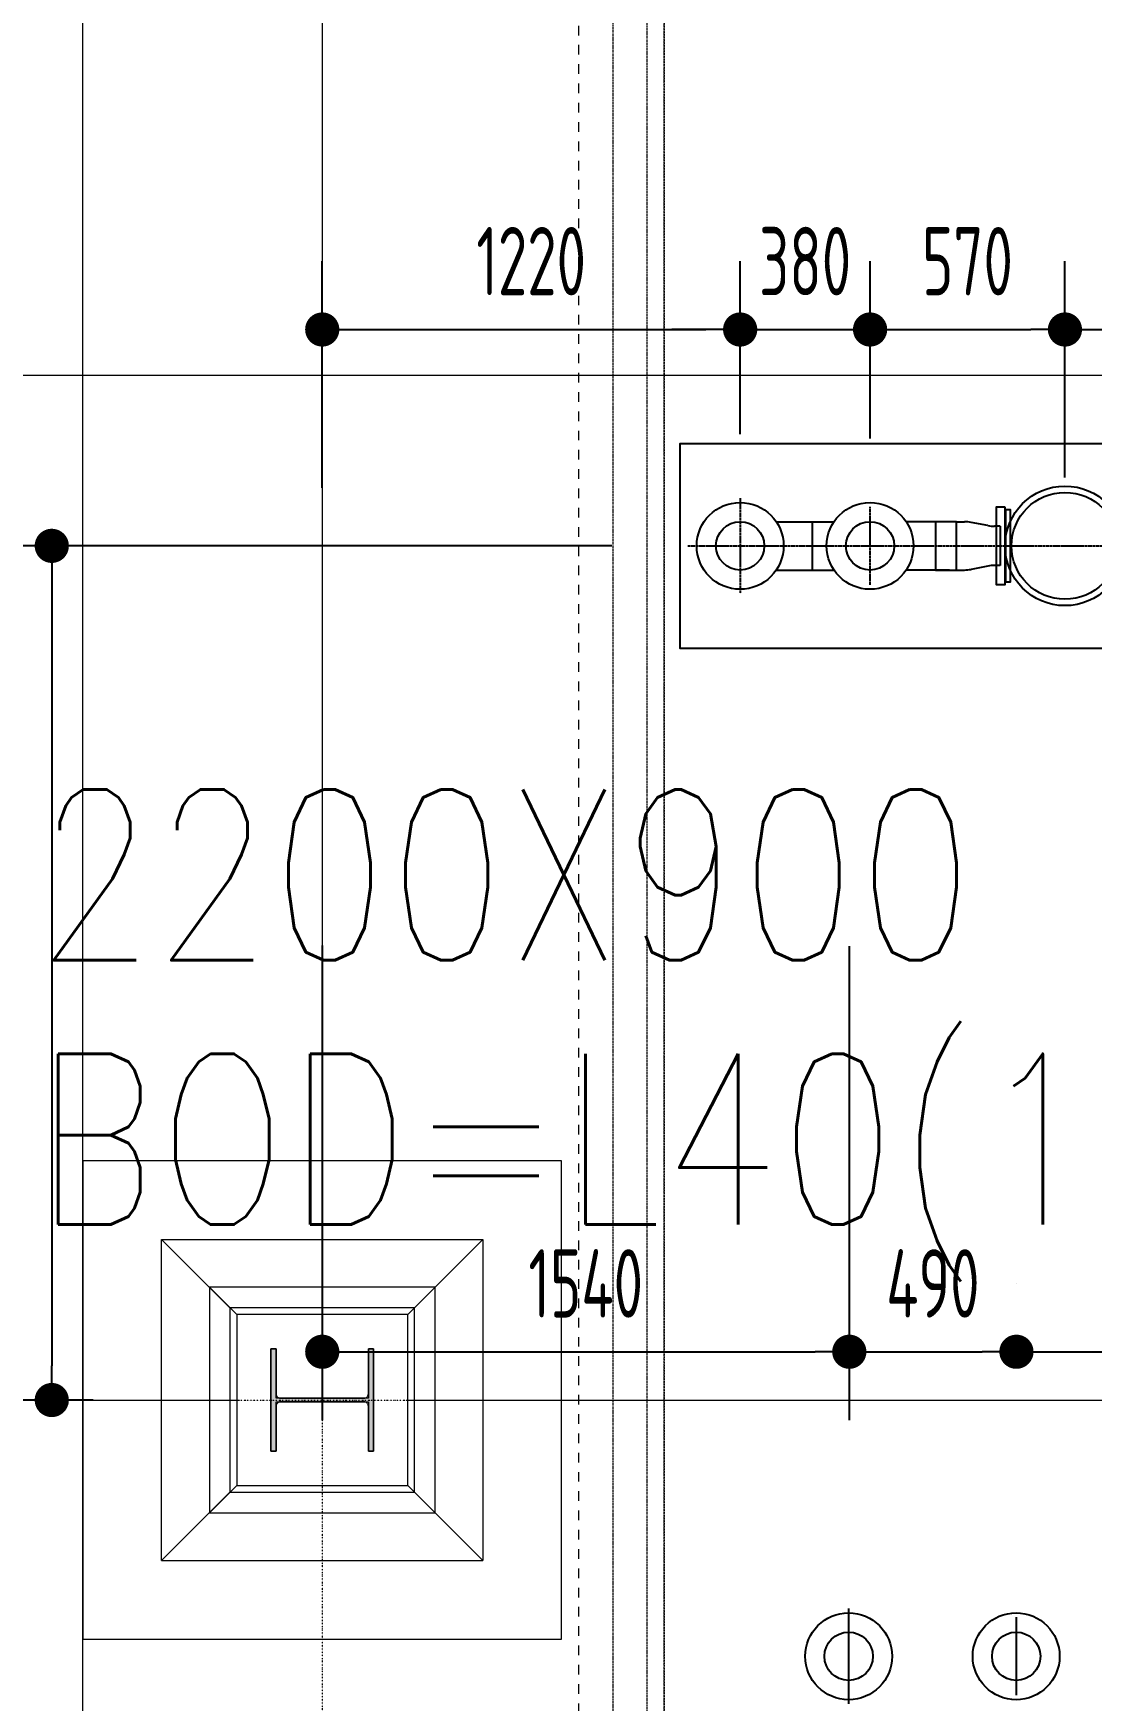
# Model space of a CAD drawing. Extents: x -32000 to 416743, y -254124 to 144214.
# Drawn here: x 251755 to 254850, y 74120 to 79000 of the extents above; entities that cross this region are included whole.
import ezdxf
from ezdxf.enums import TextEntityAlignment as Align

# ---------------------------------------------------------------- set-up
doc = ezdxf.new("R2010")
doc.units = 0
doc.header["$LTSCALE"] = 10
for name, pattern in [('H12PL4$0$JJP_三點線', [0.9, 0.3, -0.15, 0, -0.15, 0, -0.15, 0, -0.15]), ('H12PL4$0$TAI_虛線', [5.644, 2.822, -2.822]), ('XFM1Q40$0$CENTER2', [1.125, 0.75, -0.125, 0.125, -0.125]), ('XFM7P40ICA$0$H12PL4$0$DOTK1', [0.01, 0.005, -0.005]), ('XFM7P40ICA$0$H12PL4$0$JJP_三點線', [0.9, 0.3, -0.15, 0, -0.15, 0, -0.15, 0, -0.15]), ('XFM7P40ICA$0$H12PL4$0$JJP_虛線(退縮線、投影線、地下室範圍、非屬本工程、圖面分區)', [0.45, 0.3, -0.15])]:
    doc.linetypes.add(name, pattern=pattern)
for name, color, linetype in [('H12PL4$0$S-COL', 252, 'Continuous'), ('H12PL4$0$S-GRID', 252, 'Continuous'), ('H12PL4$0$S-SLAB-SHOW', 252, 'Continuous'), ('XFM1D40$0$M-CWTR-TEXT', 250, 'Continuous'), ('XFM1P40$0$E-CBL-DIM', 250, 'Continuous'), ('XFM1Q40$0$M-FOUN-LINE', 2, 'Continuous'), ('XFM1Q40$0$M-PIPE-CHWR13', 94, 'Continuous'), ('XFM1Q40$0$M-PIPE-CHWR13-PH1', 94, 'Continuous'), ('XFM1Q40$0$M-PIPE-CHWR13_CL', 93, 'XFM1Q40$0$CENTER2'), ('XFM1Q40$0$M-PIPE-CHWS5', 160, 'Continuous'), ('XFM1Q40$0$M-PIPE-CHWS5-PH1', 160, 'Continuous'), ('XFM1Q40$0$M-PIPE-CHWS5_CL', 161, 'XFM1Q40$0$CENTER2'), ('XFM1Q40$0$M-PIPE-VAVE', 2, 'Continuous'), ('XFM1Q40$0$M-PIPE-WWR28', 22, 'Continuous'), ('XFM1Q40$0$M-PIPE-WWS35', 10, 'Continuous'), ('XFM7P40ICA$0$H12PL4$0$A-WALL-EX', 252, 'Continuous'), ('XFM7P40ICA$0$H12PL4$0$Hattch', 252, 'Continuous'), ('XFM7P40ICA$0$H12PL4$0$L40_19_MEJI', 252, 'Continuous'), ('XFM7P40ICA$0$H12PL4$0$L40_19_STEEL2', 252, 'Continuous'), ('XFM7P40ICA$0$H12PL4$0$L40_19_SUGATA3', 252, 'Continuous'), ('XFM7P40ICA$0$H12PL4$0$L40_19_SUGATAD', 252, 'Continuous'), ('XFM7P40ICA$0$H12PL4$0$L40_19_TEMP', 252, 'Continuous'), ('XFM7P40ICA$0$H12PL4$0$S-COL', 252, 'Continuous'), ('XFM7P40ICA$0$H12PL4$0$S-GRID', 252, 'Continuous')]:
    doc.layers.add(name, color=color, linetype=linetype)
doc.styles.add('XFM1D40$0$12P7-XCM2P10$0$AA-TXT', font='simplex.shx', dxfattribs={"bigfont": 'china.shx'})
doc.styles.add('XFM1P40$0$dim-txt', font='isocp.shx', dxfattribs={"width": 0.7, "bigfont": 'chineset.shx'})
doc.styles.add('XFM1Q40$0$aa-txt', font='isocp.shx', dxfattribs={"bigfont": 'chineset.shx'})
doc.dimstyles.new('XFM1P40$0$2000-dim', dxfattribs={"dimscale": 2000, "dimtxt": 0.1, "dimasz": 0.05, "dimexe": 0.1, "dimexo": 0.1, "dimgap": 0.05, "dimtad": 1, "dimdec": 0, "dimrnd": 5, "dimtxsty": 'XFM1P40$0$dim-txt', "dimblk": 'XFM1P40$0$_Dot', "dimcen": 2, "dimclrd": 256, "dimclre": 256, "dimclrt": 256, "dimadec": 0, "dimazin": 0, "dimtfac": 1, "dimtdec": 0, "dimtix": 1, "dimtmove": 2, "dimatfit": 3, "dimldrblk": 'XFM1P40$0$_Oblique', "dimfxl": 1, "dimtvp": 1, "dimarcsym": 0})

# ---------------------------------------------------------------- blocks, each defined once
blk = doc.blocks.new('H12PL4')
at = {"layer": 'H12PL4$0$S-COL', "lineweight": 0, "flags": 128}
for points in [[(252130, 74530), (252130, 75470)], [(252330, 75270), (252130, 75470)], [(252130, 75470), (253070, 75470)], [(253070, 75470), (252870, 75270)], [(253070, 75470), (253070, 74530)], [(252330, 75270), (252330, 74730)], [(252870, 75270), (252330, 75270)], [(252870, 74730), (252870, 75270)], [(252330, 74730), (252130, 74530)], [(252330, 74730), (252870, 74730)], [(253070, 74530), (252870, 74730)], [(252130, 74530), (253070, 74530)]]:
    blk.add_lwpolyline(points, dxfattribs=at)
blk.add_lwpolyline([(252450, 75150), (252450, 74850), (252465, 74850), (252465, 74995), (252735, 74995), (252735, 74850), (252750, 74850), (252750, 75150), (252735, 75150), (252735, 75005), (252465, 75005), (252465, 75150)], close=True, dxfattribs=at)
at = {"layer": 'H12PL4$0$S-GRID', "linetype": 'H12PL4$0$JJP_三點線', "lineweight": 0}
for p, q in [((252600, 128250), (252600, -28000)), ((-29000, 75000), (289600, 75000))]:
    blk.add_line(p, q, dxfattribs=at)
at = {"layer": 'H12PL4$0$S-SLAB-SHOW', "linetype": 'H12PL4$0$TAI_虛線', "lineweight": 0, "flags": 128}
blk.add_lwpolyline([(253350, 87149.7), (253350, 32850)], dxfattribs=at)
blk = doc.blocks.new('XFM1D40')
at = {"layer": 'XFM1D40$0$M-CWTR-TEXT', "style": 'XFM1D40$0$12P7-XCM2P10$0$AA-TXT', "width": 0.8}
for s, p in [('2200X900', (251763.9, 76537)), ('BOD=L40(18.45)+2150', (251759, 75763.5))]:
    blk.add_text(s, height=500, dxfattribs=at).set_placement(p, align=Align.MIDDLE_LEFT)
blk = doc.blocks.new('XFM1P40$0$_Dot')
at = {"color": 0, "linetype": 'ByBlock', "lineweight": -2}
blk.add_line((-0.5, 0), (-1, 0), dxfattribs=at)
at = {"color": 0, "linetype": 'ByBlock', "const_width": 0.5}
blk.add_lwpolyline([(-0.25, 0, 1), (0.25, 0, 1)], format="xyb", close=True, dxfattribs=at)
blk = doc.blocks.new('*D274')
at = {"layer": 'DEFPOINTS', "color": 0, "transparency": 16777216}
for p in [(253647.4, 77500), (251808.9, 75000), (252130, 75000)]:
    blk.add_point(p, dxfattribs=at)
at = {"layer": 'XFM1P40$0$E-CBL-DIM', "lineweight": -2}
for p, q in [((253447.4, 77500), (251608.9, 77500)), ((251808.9, 77400), (251808.9, 75100)), ((251930, 75000), (251608.9, 75000))]:
    blk.add_line(p, q, dxfattribs=at)
at = {"layer": 'XFM1P40$0$E-CBL-DIM', "lineweight": -2, "xscale": 100, "yscale": 100, "zscale": 100}
for p, rotation in [((251808.9, 77500), 90), ((251808.9, 75000), 270)]:
    blk.add_blockref('XFM1P40$0$_Dot', p, dxfattribs=dict(at, rotation=rotation))
at = {"layer": 'XFM1P40$0$E-CBL-DIM', "insert": (251608.9, 76250), "char_height": 200, "attachment_point": 5, "rotation": 90, "style": 'XFM1P40$0$dim-txt'}
blk.add_mtext('2500', dxfattribs=at)
blk = doc.blocks.new('XFM1P40$0$_Oblique')
at = {"color": 0, "linetype": 'ByBlock', "lineweight": -2}
blk.add_line((-0.5, -0.5), (0.5, 0.5), dxfattribs=at)
blk = doc.blocks.new('*D275')
at = {"layer": 'DEFPOINTS', "color": 0, "transparency": 16777216}
for p in [(253822.4, 78133.2), (253822.4, 77627), (252600, 77470)]:
    blk.add_point(p, dxfattribs=at)
at = {"layer": 'XFM1P40$0$E-CBL-DIM', "lineweight": -2}
for p, q in [((252600, 77670), (252600, 78333.2)), ((253822.4, 77827), (253822.4, 78333.2)), ((252700, 78133.2), (253722.4, 78133.2))]:
    blk.add_line(p, q, dxfattribs=at)
at = {"layer": 'XFM1P40$0$E-CBL-DIM', "lineweight": -2, "xscale": 100, "yscale": 100, "zscale": 100, "rotation": 180}
blk.add_blockref('XFM1P40$0$_Dot', (252600, 78133.2), dxfattribs=at)
at = {"layer": 'XFM1P40$0$E-CBL-DIM', "lineweight": -2, "xscale": 100, "yscale": 100, "zscale": 100}
blk.add_blockref('XFM1P40$0$_Dot', (253822.4, 78133.2), dxfattribs=at)
at = {"layer": 'XFM1P40$0$E-CBL-DIM', "insert": (253211.2, 78333.3), "char_height": 200, "attachment_point": 5, "style": 'XFM1P40$0$dim-txt'}
blk.add_mtext('1220', dxfattribs=at)
blk = doc.blocks.new('*D276')
at = {"layer": 'DEFPOINTS', "color": 0, "transparency": 16777216}
for p in [(254202.4, 78133.2), (253822.4, 77627), (254202.4, 77614.1)]:
    blk.add_point(p, dxfattribs=at)
at = {"layer": 'XFM1P40$0$E-CBL-DIM', "lineweight": -2}
for p, q in [((253822.4, 77827), (253822.4, 78333.2)), ((254202.4, 77814.1), (254202.4, 78333.2)), ((253722.4, 78133.2), (253622.4, 78133.2)), ((253822.4, 78133.2), (254202.4, 78133.2)), ((254302.4, 78133.2), (254402.4, 78133.2))]:
    blk.add_line(p, q, dxfattribs=at)
at = {"layer": 'XFM1P40$0$E-CBL-DIM', "lineweight": -2, "xscale": 100, "yscale": 100, "zscale": 100}
blk.add_blockref('XFM1P40$0$_Dot', (253822.4, 78133.2), dxfattribs=at)
at = {"layer": 'XFM1P40$0$E-CBL-DIM', "lineweight": -2, "xscale": 100, "yscale": 100, "zscale": 100, "rotation": 180}
blk.add_blockref('XFM1P40$0$_Dot', (254202.4, 78133.2), dxfattribs=at)
at = {"layer": 'XFM1P40$0$E-CBL-DIM', "insert": (254012.4, 78333.2), "char_height": 200, "attachment_point": 5, "style": 'XFM1P40$0$dim-txt'}
blk.add_mtext('380', dxfattribs=at)
blk = doc.blocks.new('*D277')
at = {"layer": 'DEFPOINTS', "color": 0, "transparency": 16777216}
for p in [(254772.4, 78133.2), (254202.4, 77614.1), (254772.4, 77500)]:
    blk.add_point(p, dxfattribs=at)
at = {"layer": 'XFM1P40$0$E-CBL-DIM', "lineweight": -2}
for p, q in [((254202.4, 77814.1), (254202.4, 78333.2)), ((254772.4, 77700), (254772.4, 78333.2)), ((254302.4, 78133.2), (254672.4, 78133.2))]:
    blk.add_line(p, q, dxfattribs=at)
at = {"layer": 'XFM1P40$0$E-CBL-DIM', "lineweight": -2, "xscale": 100, "yscale": 100, "zscale": 100, "rotation": 180}
blk.add_blockref('XFM1P40$0$_Dot', (254202.4, 78133.2), dxfattribs=at)
at = {"layer": 'XFM1P40$0$E-CBL-DIM', "lineweight": -2, "xscale": 100, "yscale": 100, "zscale": 100}
blk.add_blockref('XFM1P40$0$_Dot', (254772.4, 78133.2), dxfattribs=at)
at = {"layer": 'XFM1P40$0$E-CBL-DIM', "insert": (254487.4, 78333.2), "char_height": 200, "attachment_point": 5, "style": 'XFM1P40$0$dim-txt'}
blk.add_mtext('570', dxfattribs=at)
blk = doc.blocks.new('*D278')
at = {"layer": 'DEFPOINTS', "color": 0, "transparency": 16777216}
for p in [(255342.4, 78133.2), (255342.4, 77614.1), (254772.4, 77500)]:
    blk.add_point(p, dxfattribs=at)
at = {"layer": 'XFM1P40$0$E-CBL-DIM', "lineweight": -2}
for p, q in [((254772.4, 77700), (254772.4, 78333.2)), ((255342.4, 77814.1), (255342.4, 78333.2)), ((254872.4, 78133.2), (255242.4, 78133.2))]:
    blk.add_line(p, q, dxfattribs=at)
at = {"layer": 'XFM1P40$0$E-CBL-DIM', "lineweight": -2, "xscale": 100, "yscale": 100, "zscale": 100, "rotation": 180}
blk.add_blockref('XFM1P40$0$_Dot', (254772.4, 78133.2), dxfattribs=at)
at = {"layer": 'XFM1P40$0$E-CBL-DIM', "lineweight": -2, "xscale": 100, "yscale": 100, "zscale": 100}
blk.add_blockref('XFM1P40$0$_Dot', (255342.4, 78133.2), dxfattribs=at)
at = {"layer": 'XFM1P40$0$E-CBL-DIM', "insert": (255057.4, 78333.2), "char_height": 200, "attachment_point": 5, "style": 'XFM1P40$0$dim-txt'}
blk.add_mtext('570', dxfattribs=at)
blk = doc.blocks.new('*D286')
at = {"layer": 'DEFPOINTS', "color": 0, "transparency": 16777216}
for p in [(252600, 76530), (254141.7, 76528.7, 0), (254141.7, 75141.3)]:
    blk.add_point(p, dxfattribs=at)
at = {"layer": 'XFM1P40$0$E-CBL-DIM', "lineweight": -2}
for p, q in [((252600, 76330), (252600, 74941.3)), ((254141.7, 76328.7), (254141.7, 74941.3)), ((252700, 75141.3), (254041.7, 75141.3))]:
    blk.add_line(p, q, dxfattribs=at)
at = {"layer": 'XFM1P40$0$E-CBL-DIM', "lineweight": -2, "xscale": 100, "yscale": 100, "zscale": 100, "rotation": 180}
blk.add_blockref('XFM1P40$0$_Dot', (252600, 75141.3), dxfattribs=at)
at = {"layer": 'XFM1P40$0$E-CBL-DIM', "lineweight": -2, "xscale": 100, "yscale": 100, "zscale": 100}
blk.add_blockref('XFM1P40$0$_Dot', (254141.7, 75141.3), dxfattribs=at)
at = {"layer": 'XFM1P40$0$E-CBL-DIM', "insert": (253370.8, 75341.3), "char_height": 200, "attachment_point": 5, "style": 'XFM1P40$0$dim-txt'}
blk.add_mtext('1540', dxfattribs=at)
blk = doc.blocks.new('*D287')
at = {"layer": 'DEFPOINTS', "color": 0, "transparency": 16777216}
for p in [(254141.7, 76528.7, 0), (254630.5, 75141.3), (254630.5, 75140.6, 0)]:
    blk.add_point(p, dxfattribs=at)
at = {"layer": 'XFM1P40$0$E-CBL-DIM', "lineweight": -2}
for p, q in [((254141.7, 76328.7), (254141.7, 74941.3)), ((254630.5, 75340.6), (254630.5, 75341.3)), ((254241.7, 75141.3), (254530.5, 75141.3))]:
    blk.add_line(p, q, dxfattribs=at)
at = {"layer": 'XFM1P40$0$E-CBL-DIM', "lineweight": -2, "xscale": 100, "yscale": 100, "zscale": 100, "rotation": 180}
blk.add_blockref('XFM1P40$0$_Dot', (254141.7, 75141.3), dxfattribs=at)
at = {"layer": 'XFM1P40$0$E-CBL-DIM', "lineweight": -2, "xscale": 100, "yscale": 100, "zscale": 100}
blk.add_blockref('XFM1P40$0$_Dot', (254630.5, 75141.3), dxfattribs=at)
at = {"layer": 'XFM1P40$0$E-CBL-DIM', "insert": (254386.1, 75341.3), "char_height": 200, "attachment_point": 5, "style": 'XFM1P40$0$dim-txt'}
blk.add_mtext('490', dxfattribs=at)
blk = doc.blocks.new('*D288')
at = {"layer": 'DEFPOINTS', "color": 0, "transparency": 16777216}
for p in [(254630.5, 75140.6, 0), (257200, 75141.3), (257200, 75140.6, 0)]:
    blk.add_point(p, dxfattribs=at)
at = {"layer": 'XFM1P40$0$E-CBL-DIM', "lineweight": -2}
for p, q in [((254630.5, 75340.6), (254630.5, 75341.3)), ((257200, 75340.6), (257200, 75341.3)), ((254730.5, 75141.3), (257100, 75141.3))]:
    blk.add_line(p, q, dxfattribs=at)
at = {"layer": 'XFM1P40$0$E-CBL-DIM', "lineweight": -2, "xscale": 100, "yscale": 100, "zscale": 100, "rotation": 180}
blk.add_blockref('XFM1P40$0$_Dot', (254630.5, 75141.3), dxfattribs=at)
at = {"layer": 'XFM1P40$0$E-CBL-DIM', "lineweight": -2, "xscale": 100, "yscale": 100, "zscale": 100}
blk.add_blockref('XFM1P40$0$_Dot', (257200, 75141.3), dxfattribs=at)
at = {"layer": 'XFM1P40$0$E-CBL-DIM', "insert": (255915.3, 75341.3), "char_height": 200, "attachment_point": 5, "style": 'XFM1P40$0$dim-txt'}
blk.add_mtext('2570', dxfattribs=at)
blk = doc.blocks.new('XFM1Q40$0$R5-4')
for p, q in [((-5.72, 0), (-5.72, -1.64)), ((-5.72, 0), (5.71, 0)), ((-5.91, -3.58), (-6.88, -8.48)), ((5.71, 0), (5.71, -1.64)), ((5.91, -3.58), (6.88, -8.48)), ((-7.07, -12.7), (-7.07, -10.42)), ((7.07, -12.7), (-7.07, -12.7)), ((7.07, -12.7), (7.07, -10.42))]:
    blk.add_line(p, q)
for centre, start, end in [((-15.72, -1.64), 348.8131, 0), ((15.71, -1.64), 180, 191.1869), ((2.93, -10.42), 168.8131, 180), ((-2.93, -10.42), 0, 11.1869)]:
    blk.add_arc(centre, 10, start, end)
blk = doc.blocks.new('XFM1Q40$0$A$Cfd02ccd3')
at = {"layer": 'XFM1Q40$0$M-FOUN-LINE', "elevation": 0}
blk.add_lwpolyline([(0, 0), (0, 2250), (600, 2250), (600, 0)], close=True, dxfattribs=at)
at = {"layer": 'XFM1Q40$0$M-PIPE-CHWR13'}
for p, q in [((229.3, 1463, 0), (229.3, 1588.5, 0)), ((370.7, 1463, 0), (370.7, 1588.5, 0)), ((229.3, 788.7, 0), (229.3, 664.9, 0)), ((371.6, 788.7, 0), (371.6, 664.3, 0))]:
    blk.add_line(p, q, dxfattribs=at)
at = {"layer": 'XFM1Q40$0$M-PIPE-CHWR13', "elevation": 0}
for points in [[(229.3, 1441.8), (370.7, 1441.8), (370.7, 1503.5), (229.3, 1503.5)], [(371.6, 808.2), (229.3, 808.2), (229.3, 749.9), (371.6, 749.9)]]:
    blk.add_lwpolyline(points, close=True, dxfattribs=at)
at = {"layer": 'XFM1Q40$0$M-PIPE-CHWR13'}
blk.add_circle((300, 1695, 0), 70.7, dxfattribs=at)
at = {"layer": 'XFM1Q40$0$M-PIPE-CHWR13_CL'}
for p, q in [((300, 1821, 0), (300, 432.4, 0)), ((185.9, 1695, 0), (414.1, 1695, 0)), ((185.9, 555, 0), (414.1, 555, 0))]:
    blk.add_line(p, q, dxfattribs=at)
at = {"layer": 'XFM1Q40$0$M-PIPE-CHWS5'}
for p, q in [((229.3, 1969.5, 0), (229.3, 1799.5, 0)), ((370.7, 1969.5, 0), (370.7, 1799.5, 0)), ((229.3, 1863.1, 0), (370.7, 1863.1, 0)), ((229.3, 175, 0), (229.3, 445.5, 0)), ((370.7, 175, 0), (370.7, 445.5, 0)), ((229.3, 387, 0), (370.7, 387, 0))]:
    blk.add_line(p, q, dxfattribs=at)
for centre in [(300, 2075, 0), (300, 175, 0)]:
    blk.add_circle(centre, 70.7, dxfattribs=at)
at = {"layer": 'XFM1Q40$0$M-PIPE-CHWS5_CL'}
for p, q in [((300, 2228.4, 0), (300, 1821, 0)), ((439.6, 2075, 0), (160.5, 2075, 0)), ((300, 429, 0), (300, 63.4, 0)), ((158.5, 175, 0), (441.5, 175, 0))]:
    blk.add_line(p, q, dxfattribs=at)
at = {"layer": 'XFM1Q40$0$M-PIPE-VAVE', "elevation": 0}
for points in [[(414.3, 1301), (185.7, 1301), (185.7, 1324.8), (414.3, 1324.8)], [(195, 1299), (195, 1284), (405, 1284), (405, 1299)], [(414.3, 949), (185.7, 949), (185.7, 925.2), (414.3, 925.2)], [(195, 951), (195, 966), (405, 966), (405, 951)]]:
    blk.add_lwpolyline(points, close=True, dxfattribs=at)
at = {"layer": 'XFM1Q40$0$M-PIPE-VAVE'}
for centre, radius in [((300, 2075, 0), 127), ((300, 1695, 0), 127), ((300, 1125, 0), 175), ((300, 1125, 0), 156.3), ((300, 555, 0), 127)]:
    blk.add_circle(centre, radius, dxfattribs=at)
at = {"layer": 'XFM1Q40$0$M-PIPE-WWR28'}
blk.add_line((370.7, 1695, 0), (370.7, 1695, 0), dxfattribs=at)
blk.add_circle((300, 555, 0), 70.7, dxfattribs=at)
at = {"layer": 'XFM1Q40$0$M-PIPE-WWS35'}
blk.add_arc((300, 175, 0), 70.7, 270, 90, dxfattribs=at)
at = {"layer": 'XFM1Q40$0$M-PIPE-CHWR13', "xscale": 10, "yscale": 10, "zscale": 10, "rotation": 180}
blk.add_blockref('XFM1Q40$0$R5-4', (300, 1314.8, 0), dxfattribs=at)
at = {"layer": 'XFM1Q40$0$M-PIPE-CHWR13', "xscale": -10, "yscale": 10, "zscale": 10}
blk.add_blockref('XFM1Q40$0$R5-4', (301, 935.2, 0), dxfattribs=at)
at = {"layer": 'XFM1Q40$0$M-FOUN-LINE', "style": 'XFM1Q40$0$aa-txt', "width": 0.8}
blk.add_text('125A', height=75, rotation=270, dxfattribs=at).set_placement((53.8, 245.4, 0), align=Align.MIDDLE_CENTER)
blk = doc.blocks.new('XFM1Q40$0$A$C400517eb')
at = {"layer": 'XFM1Q40$0$M-PIPE-CHWR13-PH1'}
for p, q in [((284029.8, 84364.1), (284029.8, 84135.9)), ((284029.8, 84179.3), (284029.8, 84179.3))]:
    blk.add_line(p, q, dxfattribs=at)
for radius in [127, 70.7]:
    blk.add_circle((284029.8, 84250), radius, dxfattribs=at)
at = {"layer": 'XFM1Q40$0$M-PIPE-CHWS5-PH1'}
blk.add_line((283539.8, 84110.5), (283539.8, 84389.6), dxfattribs=at)
for radius in [127, 70.7]:
    blk.add_circle((283539.8, 84250), radius, dxfattribs=at)
at = {"rotation": 90}
blk.add_blockref('XFM1Q40$0$A$Cfd02ccd3', (285297.4, 87200, 0), dxfattribs=at)
blk = doc.blocks.new('XFM1Q40')
blk.add_blockref('XFM1Q40$0$A$C400517eb', (-29400, -10000))
blk = doc.blocks.new('XFM7P40ICA$0$H12PL4')
at = {"layer": 'XFM7P40ICA$0$H12PL4$0$Hattch', "linetype": 'Continuous', "lineweight": 0}
blk.add_hatch(color=256, dxfattribs=at).paths.add_polyline_path([(252450, 75150), (252450, 74850), (252465, 74850), (252465, 74995), (252735, 74995), (252735, 74850), (252750, 74850), (252750, 75150), (252735, 75150), (252735, 75005), (252465, 75005), (252465, 75150)])
at = {"layer": 'XFM7P40ICA$0$H12PL4$0$A-WALL-EX', "linetype": 'XFM7P40ICA$0$H12PL4$0$JJP_虛線(退縮線、投影線、地下室範圍、非屬本工程、圖面分區)', "lineweight": 0}
blk.add_line((253550, 32650), (253550, 87350), dxfattribs=at)
at = {"layer": 'XFM7P40ICA$0$H12PL4$0$A-WALL-EX', "linetype": 'XFM7P40ICA$0$H12PL4$0$JJP_虛線(退縮線、投影線、地下室範圍、非屬本工程、圖面分區)', "lineweight": 0, "flags": 128}
for points in [[(253600, 32550), (253600, 87500)], [(253450, 87350), (253450, 32650)]]:
    blk.add_lwpolyline(points, dxfattribs=at)
at = {"layer": 'XFM7P40ICA$0$H12PL4$0$L40_19_MEJI', "lineweight": 0}
for p, q in [((251900, 32860), (251900, 90200)), ((251200, 78000), (260600, 78000)), ((251200, 75000), (252350, 75000)), ((252850, 75000), (260600, 75000))]:
    blk.add_line(p, q, dxfattribs=at)
at = {"layer": 'XFM7P40ICA$0$H12PL4$0$L40_19_MEJI', "lineweight": 0, "flags": 128}
blk.add_lwpolyline([(251900, 74300), (253300, 74300), (253300, 75700), (251900, 75700)], close=True, dxfattribs=at)
at = {"layer": 'XFM7P40ICA$0$H12PL4$0$L40_19_STEEL2', "lineweight": 0, "flags": 128}
blk.add_lwpolyline([(252750, 75150), (252750, 74850), (252735, 74850), (252735, 74982, 0.414214), (252722, 74995), (252478, 74995, 0.414214), (252465, 74982), (252465, 74850), (252450, 74850), (252450, 75150), (252465, 75150), (252465, 75018, 0.414214), (252478, 75005), (252722, 75005, 0.414214), (252735, 75018), (252735, 75150)], format="xyb", close=True, dxfattribs=at)
at = {"layer": 'XFM7P40ICA$0$H12PL4$0$L40_19_SUGATA3', "lineweight": 0}
for p, q in [((252350, 75250), (252270, 75330)), ((252930, 75330), (252850, 75250)), ((252350, 74750), (252270, 74670)), ((252930, 74670), (252850, 74750))]:
    blk.add_line(p, q, dxfattribs=at)
at = {"layer": 'XFM7P40ICA$0$H12PL4$0$L40_19_SUGATA3', "lineweight": 0, "flags": 128}
for points in [[(252930, 75330), (252270, 75330), (252270, 74670), (252930, 74670)], [(252850, 75250), (252350, 75250), (252350, 74750), (252850, 74750)]]:
    blk.add_lwpolyline(points, close=True, dxfattribs=at)
at = {"layer": 'XFM7P40ICA$0$H12PL4$0$L40_19_SUGATAD', "linetype": 'XFM7P40ICA$0$H12PL4$0$DOTK1', "lineweight": 0}
blk.add_line((253600, 87500), (253600, 32500), dxfattribs=at)
at = {"layer": 'XFM7P40ICA$0$H12PL4$0$L40_19_TEMP', "lineweight": 0}
blk.add_line((252600, 86670), (252600, 75330), dxfattribs=at)
at = {"layer": 'XFM7P40ICA$0$H12PL4$0$S-COL', "lineweight": 0, "flags": 128}
for points in [[(252130, 74530), (252130, 75470)], [(252330, 75270), (252130, 75470)], [(252130, 75470), (253070, 75470)], [(253070, 75470), (252870, 75270)], [(253070, 75470), (253070, 74530)], [(252330, 75270), (252330, 74730)], [(252870, 75270), (252330, 75270)], [(252870, 74730), (252870, 75270)], [(252330, 74730), (252130, 74530)], [(252330, 74730), (252870, 74730)], [(253070, 74530), (252870, 74730)], [(252130, 74530), (253070, 74530)]]:
    blk.add_lwpolyline(points, dxfattribs=at)
blk.add_lwpolyline([(252450, 75150), (252450, 74850), (252465, 74850), (252465, 74995), (252735, 74995), (252735, 74850), (252750, 74850), (252750, 75150), (252735, 75150), (252735, 75005), (252465, 75005), (252465, 75150)], close=True, dxfattribs=at)
at = {"layer": 'XFM7P40ICA$0$H12PL4$0$S-GRID', "linetype": 'XFM7P40ICA$0$H12PL4$0$JJP_三點線', "lineweight": 0}
for p, q in [((252600, 128250), (252600, -28000)), ((-29000, 75000), (289600, 75000))]:
    blk.add_line(p, q, dxfattribs=at)
blk = doc.blocks.new('XFM7P40ICA')
blk.add_blockref('XFM7P40ICA$0$H12PL4', (0, 0))
blk = doc.blocks.new('XFM1P40')
at = {"layer": 'XFM1P40$0$E-CBL-DIM'}
for base, p1, p2, picture, middle in [((253822.4, 78133.2), (252600, 77470), (253822.4, 77627), '*D275', (253211.2, 78333.3)), ((254202.4, 78133.2), (253822.4, 77627), (254202.4, 77614.1), '*D276', (254012.4, 78333.2)), ((254772.4, 78133.2), (254202.4, 77614.1), (254772.4, 77500), '*D277', (254487.4, 78333.2)), ((255342.4, 78133.2), (254772.4, 77500), (255342.4, 77614.1), '*D278', (255057.4, 78333.2)), ((254141.7, 75141.3), (252600, 76530), (254141.7, 76528.7, 0), '*D286', (253370.8, 75341.3)), ((254630.5, 75141.3), (254141.7, 76528.7, 0), (254630.5, 75140.6, 0), '*D287', (254386.1, 75341.3)), ((257200, 75141.2759), (254630.5441, 75140.6256, -0.0002), (257200, 75140.6256, 0.0001), '*D288', (255915.2721, 75341.2956))]:
    dim = blk.add_linear_dim(base=base, p1=p1, p2=p2, dimstyle='XFM1P40$0$2000-dim', dxfattribs=at)
    dim.commit()
    dim.dimension.update_dxf_attribs({"geometry": picture, "text_midpoint": middle})
dim = blk.add_linear_dim(base=(251808.9, 75000), p1=(253647.4, 77500), p2=(252130, 75000), angle=90, dimstyle='XFM1P40$0$2000-dim', dxfattribs=at)
dim.commit()
dim.dimension.update_dxf_attribs({"geometry": '*D274', "text_midpoint": (251608.9, 76250)})

msp = doc.modelspace()

# ---------------------------------------------------------------- block references
for name in ['XFM1P40', 'H12PL4', 'XFM7P40ICA', 'XFM1D40', 'XFM1Q40']:
    msp.add_blockref(name, (0, 0))

doc.saveas('drawing.dxf')
